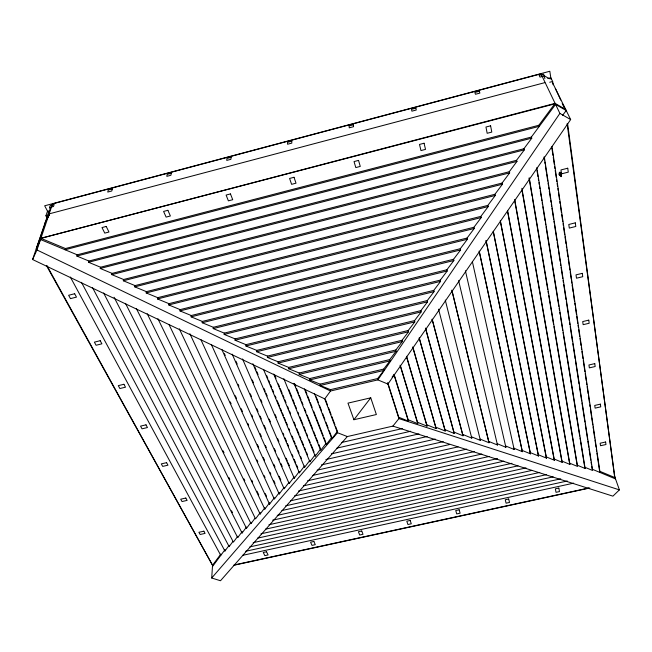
<?xml version="1.0" encoding="UTF-8"?>
<svg xmlns="http://www.w3.org/2000/svg" width="652" height="652" viewBox="0 0 652 652"><rect width="100%" height="100%" fill="white"/><g stroke="black" fill="none" stroke-linecap="round" stroke-linejoin="round"><path stroke-width="0.98" d="M284.133 487.46L279.203 493.996L279.211 492.643L274.345 499.106L200.849 339.578M446.905 269.757L447.19 270.996L440.312 280.115L440.581 281.371L433.784 290.385L434.036 291.648L427.313 300.548L427.557 301.827L420.907 310.621L421.135 311.909L414.558 320.597L414.778 321.892L408.266 330.482L408.478 331.786L402.039 340.271L288.665 367.402L278.07 363.091L278.07 361.762L267.401 357.418L267.426 356.09L256.684 351.713L256.725 350.393L245.902 345.976L245.959 344.663L235.062 340.214L235.136 338.901L224.166 334.411L224.255 333.107L213.212 328.584L213.318 327.28L446.905 269.757L453.857 260.515L453.564 259.284L460.597 249.936L460.296 248.722L467.402 239.251L467.085 238.045L474.273 228.461L473.939 227.271L481.209 217.564L480.866 216.382L488.218 206.562L487.859 205.396L495.3 195.445L494.925 194.288L502.447 184.214L502.064 183.073L509.668 172.87L509.269 171.745L516.963 161.411L516.555 160.302L524.338 149.838L523.906 148.746L531.787 138.142L531.339 137.067L555.586 104.401L566.221 110.522L562.586 115.355M274.353 497.753L269.545 504.151L269.561 502.798L264.81 509.122L179.292 328.787M264.81 509.122L264.834 507.769L260.14 514.029L169.064 324.663M260.14 514.029L260.172 512.676L255.535 518.87L157.923 318.722M254.997 518.291L250.987 523.646L251.028 522.301L246.497 528.356L136.35 308.518M246.497 528.356L246.546 527.02L242.071 533.01L125.494 303.384M242.071 533.01L242.128 531.673L237.703 537.598L114.092 297.263M237.703 537.598L237.76 536.262L233.392 542.13L103.595 292.96M232.911 541.527L229.129 546.604L229.194 545.276L224.924 551.021L81.451 282.332M224.924 551.021L224.997 549.693L212.454 566.596M614.486 475.96L619.4 489.888L612.913 496.148L392.895 426.106L347.353 436.555L220.498 580.745L211.704 578.006L212.544 565.268L46.447 265.584M559.75 175.412L559.506 175.396M213.318 327.28L202.193 322.724L202.316 321.428L453.564 259.284M202.316 321.428L191.109 316.823L191.256 315.535L460.296 248.722M191.256 315.535L179.968 310.898L180.139 309.618L467.085 238.045M180.139 309.618L168.77 304.932L168.95 303.661L473.939 227.271M168.95 303.661L157.507 298.942L157.711 297.671L480.866 216.382M157.711 297.671L146.178 292.911L146.398 291.648L487.859 205.396M559.799 172.617L559.31 173.073L560.712 172.315L561.217 172.487L560.85 172.943C562.016 174.019 559.204 175.877 559.432 173.856M146.398 291.648L134.785 286.856L135.029 285.6L494.925 194.288M135.029 285.6L123.326 280.759L123.595 279.504L502.064 183.073M123.595 279.504L111.81 274.631L112.095 273.384L509.269 171.745M112.095 273.384L100.229 268.461L100.53 267.23L516.555 160.302M559.783 174.899C560.891 177.181 562.407 176.969 560.622 174.703M100.53 267.23L88.574 262.267L88.9 261.036L523.906 148.746M88.9 261.036L76.854 256.032L77.197 254.81L531.339 137.067M538.845 125.265L65.436 248.542L65.078 249.757L539.31 126.325L538.845 125.265L555.088 103.366L565.7 109.479L565.977 111.492M48.411 217.043L49.177 213.864L544.844 82.633M347.353 436.555L337.508 432.741L324.753 398.894L32.6 259.529L48.378 213.139L50.465 208.51M65.436 248.542L40.897 238.314L555.154 103.79L555.088 103.366L40.897 238.314L36.585 247.801L45.363 223.074L44.964 223.18L49.479 213.986M32.6 259.529L36.952 249.96L52.551 203.889L540.956 73.831L542.643 74.817M49.495 207.556L50.196 205.502L54.181 204.443L53.497 206.488L49.495 207.556L50.44 209.349M47.352 218.453L45.925 215.779L47.441 211.362L49.405 210.84M561.714 173.399C561.111 174.63 562.057 173.285 561.152 172.568M51.72 205.739L52.551 203.889M48.24 216.717L49.063 214.899M36.178 249.015L40.489 239.52L77.197 254.81M37.001 247.695L38.264 244.916M40.367 240.295L41.206 238.445M561.062 176.692L561.364 176.415M559.823 172.788L559.074 173.693L559.383 175.274M559.929 172.527L559.872 172.112L559.245 172.739M540.956 73.831L559.889 113.399L377.85 379.88L330.531 391.013L36.952 249.96M552.358 82.339L570.663 119.569L387.932 384.077L398.918 418.608L619.4 489.888M324.753 398.894L330.531 391.013L330.45 389.651L320.148 385.487L320.091 384.134L309.716 379.937L309.667 378.584L299.219 374.354L299.195 373.009L288.673 368.739L288.665 367.402M555.317 88.354L560.736 100.066M220.849 554.061L212.544 565.268L46.854 265.478M232.193 354.175L289.138 483.564L294.191 476.873L294.215 478.234L299.325 471.461L299.358 472.83L304.533 465.984L304.574 467.345L309.822 460.418L309.863 461.787L315.185 454.778L315.234 456.147L320.621 449.057L318.738 444.33M299.195 373.009L395.87 349.969L402.235 341.583L402.039 340.271M309.667 378.584L389.757 359.578L396.057 351.289L395.87 349.969M304.402 388.877L326.204 444.615L331.738 437.353M320.091 384.134L383.694 369.097L389.929 360.906L389.757 359.578M330.45 389.651L377.695 378.527L383.865 370.434L383.694 369.097M353.914 419.725L370.743 397.818L376.367 414.533L353.914 419.725L347.972 403.132L370.743 397.818M392.105 377.1L393.971 374.696L408.38 421.143L398.739 417.247L387.769 382.724L387.932 384.077L377.85 379.88L377.695 378.527M392.895 426.106L398.918 418.608L398.739 417.247M211.704 578.006L337.508 432.741M567.134 123.717L614.893 477.574M560.125 172.723L559.489 173.122M559.636 175.078L559.506 174.068L559.09 174.296M561.201 175.217L561.576 176.211M544.485 75.909L539.986 77.107L539.155 75.347L543.638 74.157L544.876 78.59M547.843 78.476L550.793 77.694L552.66 81.467L553.124 84.793M45.925 215.779L48.876 214.997M549.709 82.25L552.66 81.467M76.854 256.032L531.787 138.142M88.574 262.267L524.338 149.838M100.229 268.461L516.963 161.411M111.81 274.631L509.668 172.87M123.326 280.759L502.447 184.214M134.785 286.856L495.3 195.445M146.178 292.911L488.218 206.562M157.507 298.942L481.209 217.564M168.77 304.932L474.273 228.461M179.968 310.898L467.402 239.251M191.109 316.823L460.597 249.936M202.193 322.724L453.857 260.515M213.212 328.584L447.19 270.996M224.255 333.107L440.312 280.115M224.166 334.411L440.581 281.371M235.136 338.901L433.784 290.385M235.062 340.214L434.036 291.648M245.959 344.663L427.313 300.548M245.902 345.976L427.557 301.827M256.725 350.393L420.907 310.621M256.684 351.713L421.135 311.909M267.426 356.09L414.558 320.597M267.401 357.418L414.778 321.892M278.07 361.762L408.266 330.482M278.07 363.091L408.478 331.786M288.673 368.739L402.235 341.583M299.219 374.354L396.057 351.289M309.716 379.937L389.929 360.906M320.148 385.487L383.865 370.434M341.607 442.488L402.341 428.584M336.937 448.103L410.711 431.257M331.363 453.857L418.983 433.898M325.861 459.538L427.166 436.514M321.444 464.9L435.251 439.098M317.084 470.198L443.254 441.648M312.813 475.406L449.269 444.599M307.622 480.768L458.046 446.889M303.498 485.83L466.726 449.147M298.469 491.037L474.322 451.6M294.476 495.96L481.828 454.036M290.572 500.809L489.236 456.441M285.698 505.813L497.574 458.601M281.917 510.532L503.817 461.184M277.239 515.398L511.95 463.303M272.577 520.198L518.03 465.838M268.966 524.73L526.017 467.908M265.454 529.179L531.918 470.402M260.963 533.809L539.758 472.431M257.548 538.144L546.498 474.656M253.196 542.651L553.157 476.865M249.887 546.873L560.744 478.837M245.633 551.266L567.264 480.997M242.462 555.374L573.687 483.148M614.73 477.729L567.599 123.603M234.035 564.999L588.789 487.973M234.141 565.211L589.824 487.998M406.571 356.277L426.775 424.778L436.147 428.584L413.026 347.622M400.458 365.837L417.533 422.3L426.995 426.131L426.775 424.778M394.085 374.321L408.185 419.79L417.745 423.653L417.533 422.3M425.552 328.111L453.898 432.064L463.01 435.781L432.154 319.162M419.26 337.915L444.957 429.66L454.151 433.409L453.898 432.064M435.919 427.231L445.202 431.005L444.957 429.66M452.023 290.857L488.698 441.412L497.484 445.006L458.609 280.588M488.698 441.412L489 442.741L480.141 439.114L480.434 440.442L471.486 436.791L471.771 438.12L462.741 434.436M479.147 251.102L522.048 450.369L530.516 453.857L486.188 240.995M479.326 251.615L522.391 451.681L513.841 448.168L514.175 449.481L505.553 445.935L505.87 447.256L497.174 443.686L497.484 445.006M500.41 221.704L546.148 456.84L554.404 460.255L507.549 210.498M493.262 231.623L538.202 454.705L546.523 458.144L500.304 220.441M485.976 240.433L530.166 452.553L538.56 456.009L493.319 231.264M536.8 167.654L585.129 468.478L577.15 465.169L553.947 326.619M514.689 200.604L561.812 461.054L569.921 464.411L521.869 188.298M507.615 211.729L554.021 458.959L562.203 462.341L514.673 199.455M596.922 453.091L599.596 471.2L615.081 477.655M615.529 478.927L592.187 469.212L591.723 466.196M580.663 442.064L584.714 467.199L592.611 470.483L544.355 157.165M559.889 113.399L570.663 119.569M544.33 75.803L549.4 78.778M70.326 277.018L220.775 555.382M48.012 212.079L44.67 205.787L549.823 71.255L551.03 79.348M92.551 287.662L229.129 546.604M231.542 510.801L232.462 512.619M228.95 477.582L229.846 479.407M147.173 313.661L250.987 523.646M562.904 104.467L565.496 109.756L562.203 103.44M223.09 450.834L223.978 452.659M561.437 173.611L560.712 172.788M243.913 478.845L244.793 480.671M251.762 480.182L252.634 482.015M256.994 491.217L258.738 494.892M189.887 333.742L269.545 504.151M265.258 493.588L266.554 496.351M230.246 401.893L231.093 403.735M256.961 459.962L257.809 461.803M264.174 475.634L265.022 477.476M561.144 173.88L561.307 175.184M235.299 395.764L236.554 398.527M241.15 408.682L242.405 411.445M247.841 423.441L248.681 425.283M257.467 444.664L258.714 447.427M263.318 457.582L264.573 460.345M270.01 472.341L270.841 474.183M273.775 480.646L275.03 483.417M211.362 344.509L279.203 493.996M221.802 349.358L284.142 488.813L289.129 482.203L289.138 483.564M224.394 353.637L225.225 355.495M238.086 384.305L238.917 386.163M251.778 414.974L252.601 416.832M260.075 433.556L261.313 436.343M265.462 445.634L266.293 447.5M273.758 464.224L275.005 467.011M279.154 476.302L280.816 480.019M235.959 361.249L237.189 364.036M250.278 393.808L251.501 396.603M256.823 408.698L258.045 411.485M260.091 416.139L261.322 418.934M264.182 425.446L265.82 429.163M274.402 448.706L275.633 451.494M278.494 458.006L279.309 459.872M280.947 463.588L282.177 466.384M242.544 358.959L294.215 478.234M252.283 380.002L253.489 382.797M260.743 399.562L261.949 402.357M269.211 419.122L270.417 421.917M277.67 438.682L278.877 441.477M286.13 458.242L287.345 461.037M288.143 462.896L289.358 465.691M254.875 367.052L256.065 369.855M256.864 371.713L258.053 374.517M264.003 388.494L265.193 391.29M265.992 393.156L267.181 395.951M275.12 414.599L276.309 417.394M283.058 433.246L283.848 435.104M285.038 437.908L286.627 441.632M287.418 443.499L288.608 446.294M292.186 454.688L292.976 456.547M294.166 459.342L295.755 463.075M296.546 464.941L297.744 467.737M252.854 363.734L299.358 472.83M263.498 369.391L304.574 467.345M266.644 375.503L267.817 378.299M268.6 380.165L269.773 382.96M270.547 384.827L271.721 387.63M272.503 389.488L273.677 392.292M275.242 396.025L276.016 397.891M277.19 400.687L279.537 406.286M280.319 408.152L281.493 410.947M282.267 412.814L283.441 415.609M284.223 417.476L285.397 420.271M286.179 422.137L287.345 424.941M288.909 428.674L289.692 430.532M292.039 436.131L293.204 438.935M293.987 440.793L295.16 443.596M295.943 445.463L297.116 448.258M297.899 450.124L299.064 452.92M300.629 456.653L301.411 458.519M274.476 374.582L276.008 378.315M278.314 383.914L279.463 386.709M280.238 388.576L282.153 393.246M282.927 395.112L284.076 397.907M284.842 399.774L286 402.577M287.54 406.302L288.689 409.106M289.455 410.972L290.613 413.767M294.068 422.17L295.609 425.903M296.758 428.698L299.064 434.297M299.83 436.164L300.988 438.959M301.754 440.825L303.677 445.495M304.443 447.362L305.592 450.157M306.367 452.023L307.516 454.819M273.693 374.069L309.863 461.787M288.82 389.66L291.876 397.207M292.642 399.097L294.549 403.816M295.315 405.699L296.464 408.535M297.988 412.308L298.755 414.199M299.904 417.027L302.96 424.574M303.718 426.465L305.633 431.184M306.391 433.075L307.54 435.903M309.072 439.676L310.213 442.512M310.98 444.395L314.036 451.95M283.848 378.714L315.234 456.147M294.696 383.881L295.829 386.717M296.578 388.608L298.453 393.327M299.203 395.218L301.085 399.945M301.835 401.828L302.96 404.664M304.468 408.437L305.967 412.219M307.1 415.055L312.732 429.22M313.482 431.111L315.364 435.829M316.114 437.72L317.989 442.439M293.962 383.335L320.678 450.426L326.139 443.246L326.204 444.615M305.103 389.407L306.953 394.126M307.687 396.017L309.537 400.744M310.27 402.634L312.112 407.353M313.596 411.135L323.188 435.691M323.922 437.582L325.772 442.3M316.179 396.783L318.347 402.447M319.431 405.275L321.607 410.931M322.691 413.767L324.867 419.423M325.951 422.26L328.119 427.916M329.203 430.744L331.379 436.408M314.419 393.425L331.819 438.723L337.426 431.371L335.658 426.669M325.389 399.407L327.516 405.047M328.575 407.867L331.053 414.452M331.762 416.326L334.949 424.786M599.596 471.2L600.027 472.472L551.975 146.553M584.714 467.199L585.129 468.478M569.921 464.411L569.522 463.124L577.558 466.457L529.302 178.029M400.059 365.226L417.745 423.653M561.812 461.054L562.203 462.341M406.465 356.571L426.995 426.131M554.021 458.959L554.404 460.255M546.148 456.84L546.523 458.144M412.667 346.937L436.147 428.584M419.179 338.135L445.202 431.005M538.202 454.705L538.56 456.009M425.495 328.331L454.151 433.409M530.166 452.553L530.516 453.857M432.113 319.374L463.01 435.781M522.048 450.369L522.391 451.681M438.56 309.178L471.771 438.12M445.275 300.083L480.434 440.442M451.828 290.14L489 442.741M465.406 270.784L505.87 447.256M472.39 261.705L514.175 449.481M522.007 190.376L569.351 462.121M529.057 178.02L532.089 196.097M532.423 198.102L547.729 289.472M548.063 291.477L548.397 293.481M548.731 295.495L553.613 324.606M537.003 170.588L537.973 176.619M538.299 178.632L538.617 180.637M538.943 182.65L539.269 184.663M539.587 186.676L539.913 188.681M540.239 190.694L541.209 196.725M541.527 198.738L541.853 200.751M542.179 202.764L542.505 204.769M542.823 206.782L545.088 220.857M545.414 222.87L545.732 224.883M546.058 226.896L558.837 306.326M559.155 308.339L559.481 310.344M559.807 312.357L560.125 314.37M560.451 316.383L562.717 330.458M563.043 332.463L579.693 436.033M580.019 438.038L580.345 440.051M544.029 156.961L544.493 159.968M544.803 161.981L545.113 163.986M545.422 165.999L546.352 172.022M546.661 174.027L547.745 181.052M548.055 183.065L548.365 185.07M548.674 187.083L548.984 189.088M549.294 191.093L550.378 198.126M550.687 200.131L550.997 202.144M551.307 204.149L551.616 206.154M551.926 208.167L553.629 219.211M553.939 221.215L554.249 223.228M554.559 225.233L556.881 240.295M557.191 242.299L558.12 248.322M558.43 250.335L560.133 261.379M560.443 263.384L560.753 265.397M561.062 267.401L562.766 278.445M563.075 280.458L563.385 282.463M563.695 284.468L566.017 299.529M566.327 301.542L569.269 320.613M569.579 322.626L569.889 324.631M570.198 326.636L572.521 341.697M572.831 343.71L575.154 358.771M575.463 360.776L579.025 383.865M579.335 385.878L581.657 400.939M581.967 402.944L584.909 422.023M585.219 424.028L587.542 439.089M587.851 441.094L588.78 447.125M589.09 449.13L590.793 460.173M591.103 462.178L591.413 464.191M551.918 148.289L552.953 155.331M553.255 157.344L554.29 164.385M554.591 166.399L554.885 168.412M555.186 170.425L556.221 177.466M556.523 179.471L556.816 181.484M557.118 183.497L557.558 186.513M557.859 188.526L558.153 190.539M558.454 192.552L559.489 199.593M559.791 201.607L560.084 203.62M560.386 205.633L561.421 212.674M561.722 214.679L562.757 221.721M563.059 223.734L563.352 225.747M563.654 227.76L564.689 234.802M564.991 236.815L566.026 243.856M566.327 245.869L566.621 247.882M566.922 249.887L567.957 256.929M568.259 258.942L569.294 265.983M569.595 267.996L569.889 270.01M570.182 272.023L571.225 279.064M571.527 281.077L571.82 283.09M572.114 285.095L573.157 292.137M573.45 294.15L574.493 301.191M574.787 303.204L575.088 305.217M575.382 307.231L576.425 314.272M576.718 316.285L577.762 323.327M578.055 325.34L578.357 327.353M578.65 329.358L579.693 336.399M579.987 338.412L581.03 345.454M581.323 347.467L581.625 349.48M581.918 351.493L582.961 358.535M583.255 360.548L584.893 371.607M585.186 373.62L586.229 380.662M586.523 382.675L586.824 384.688M587.118 386.701L588.161 393.743M588.454 395.756L589.498 402.797M589.791 404.81L590.093 406.815M590.386 408.828L591.429 415.87M591.723 417.883L592.766 424.925M593.059 426.938L593.361 428.951M593.654 430.964L594.697 438.005M594.991 440.018L596.034 447.06M596.327 449.065L596.621 451.078M408.185 419.79L408.38 421.143M231.085 157.352L230.93 159.3L226.749 160.408L226.92 158.46L231.085 157.352M171.272 173.277L170.93 175.258L166.814 176.35L167.165 174.369L171.272 173.277M112.307 188.966L111.794 190.987L107.735 192.063L108.265 190.05L112.307 188.966M291.77 141.199L287.548 142.323L287.565 144.239L291.803 143.114L291.77 141.199M353.351 124.809L349.065 125.95L349.276 127.825L353.58 126.684L353.351 124.809M415.837 108.175L411.493 109.332L411.901 111.174L416.269 110.009L415.837 108.175M479.261 91.288L474.843 92.47L475.471 94.263L479.896 93.089L479.261 91.288M106.227 226.448L101.997 227.556L104.76 233.114L108.965 232.014L106.227 226.448M167.882 210.303L163.587 211.427L166.105 217.1L170.384 215.983L167.882 210.303M230.466 193.921L226.114 195.062L228.379 200.84L232.723 199.708L230.466 193.921M294.011 177.287L289.586 178.444L291.607 184.337L296.008 183.188L294.011 177.287M358.535 160.392L354.044 161.566L355.796 167.58L360.271 166.415L358.535 160.392M424.061 143.236L419.497 144.434L420.972 150.571L425.52 149.381L424.061 143.236M490.606 125.812L485.968 127.026L487.166 133.285L491.787 132.087L490.606 125.812M74.646 293.742L68.623 295.274L70.465 298.632L76.48 297.108L74.646 293.742M567.737 168.216L560.964 169.936L561.519 173.848L568.275 172.136L567.737 168.216M100.204 340.703L94.385 342.145L96.097 345.258L101.899 343.824L100.204 340.703M575.292 222.854L568.78 224.475L569.302 228.086L575.798 226.472L575.292 222.854M123.921 384.281L118.297 385.642L119.886 388.535L125.502 387.182L123.921 384.281M582.277 273.351L576.009 274.867L576.49 278.208L582.741 276.701L582.277 273.351M145.991 424.835L140.547 426.123L142.03 428.82L147.458 427.533L145.991 424.835M588.756 320.14L582.709 321.575L583.157 324.672L589.18 323.253L588.756 320.14M166.578 462.667L161.305 463.882L162.69 466.4L167.955 465.186L166.578 462.667M594.771 363.629L588.935 364.981L589.351 367.867L595.17 366.522L594.771 363.629M185.828 498.038L180.71 499.196L182.006 501.551L187.116 500.394L185.828 498.038M600.378 404.15L594.738 405.43L595.121 408.128L600.753 406.848L600.378 404.15M203.864 531.176L198.901 532.285L200.115 534.493L205.07 533.393L203.864 531.176M605.61 441.999L600.158 443.213L600.516 445.732L605.961 444.525L605.61 441.999M266.521 551.755L263.269 552.464L264.842 555.634L268.086 554.933L266.521 551.755M313.865 541.445L310.572 542.162L311.998 545.382L315.283 544.664L313.865 541.445M361.738 531.013L358.413 531.739L359.7 535.007L363.017 534.29L361.738 531.013M410.165 520.467L406.799 521.201L407.932 524.518L411.29 523.792L410.165 520.467M459.147 509.791L455.748 510.532L456.726 513.915L460.125 513.173L459.147 509.791M508.699 499L505.259 499.75L506.082 503.181L509.522 502.431L508.699 499M558.829 488.079L555.349 488.837L556.017 492.325L559.489 491.567L558.829 488.079"/></g></svg>
